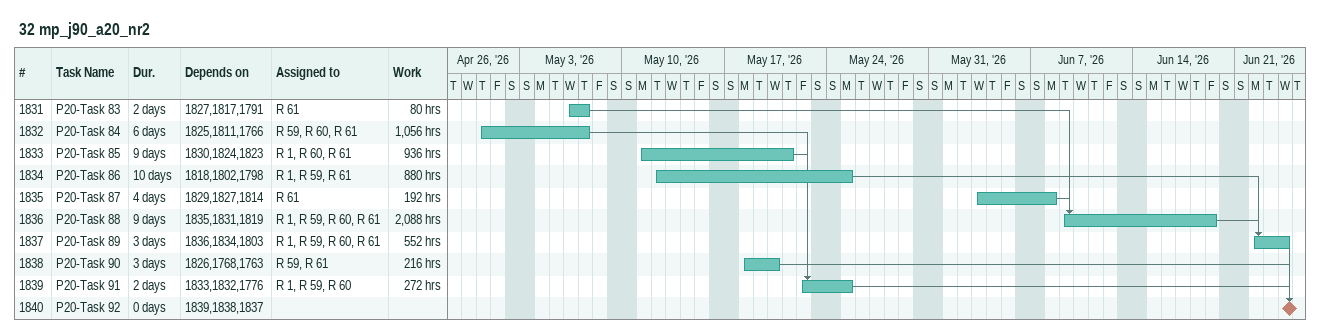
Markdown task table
32 mp_j90_a20_nr2

| ID | Task | Duration | Start | Finish | Predecessors | Resources | Work (h) |
|---|---|---|---|---|---|---|---|
| 1831 | P20-Task 83 | 2d | 2026-05-06 | 2026-05-07 | 1827, 1817, 1791 | R 61 | 80 |
| 1832 | P20-Task 84 | 6d | 2026-04-30 | 2026-05-07 | 1825, 1811, 1766 | R 59, R 60, R 61 | 1056 |
| 1833 | P20-Task 85 | 9d | 2026-05-11 | 2026-05-21 | 1830, 1824, 1823 | R 1, R 60, R 61 | 936 |
| 1834 | P20-Task 86 | 10d | 2026-05-12 | 2026-05-25 | 1818, 1802, 1798 | R 1, R 59, R 61 | 880 |
| 1835 | P20-Task 87 | 4d | 2026-06-03 | 2026-06-08 | 1829, 1827, 1814 | R 61 | 192 |
| 1836 | P20-Task 88 | 9d | 2026-06-09 | 2026-06-19 | 1835, 1831, 1819 | R 1, R 59, R 60, R 61 | 2088 |
| 1837 | P20-Task 89 | 3d | 2026-06-22 | 2026-06-24 | 1836, 1834, 1803 | R 1, R 59, R 60, R 61 | 552 |
| 1838 | P20-Task 90 | 3d | 2026-05-18 | 2026-05-20 | 1826, 1768, 1763 | R 59, R 61 | 216 |
| 1839 | P20-Task 91 | 2d | 2026-05-22 | 2026-05-25 | 1833, 1832, 1776 | R 1, R 59, R 60 | 272 |
| 1840 | P20-Task 92 | 0d | 2026-06-24 | 2026-06-24 | 1839, 1838, 1837 |  |  |
